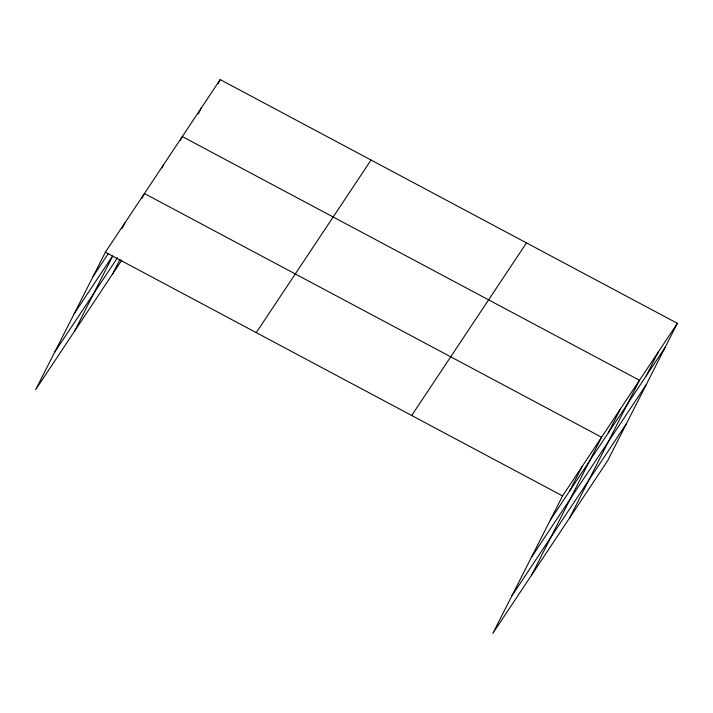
<?xml version="1.0" encoding="UTF-8"?>
<svg xmlns="http://www.w3.org/2000/svg" width="713" height="713" viewBox="0 0 713 713"><rect width="100%" height="100%" fill="white"/><g stroke="black" fill="none" stroke-linecap="round" stroke-linejoin="round"><path stroke-width="1.07" d="M677.35 323.319L562.557 495.918L492.817 633.394L607.601 460.794L677.35 323.319L220.183 79.606L105.399 252.206L35.65 389.681L121.727 260.254M121.968 228.668L124.909 222.866M74.678 331.001L112.69 256.083M141.967 198.357L144.427 193.526L601.585 437.238L531.845 574.714M161.896 167.947L163.366 165.042M112.565 274.042L120.051 259.282M180.344 140.434L182.305 136.566L639.472 380.279L569.723 517.754M198.303 113.893L201.244 108.082M218.223 83.474L220.183 79.606M569.803 490.767L582.075 466.578M608.26 432.943L620.524 408.754M646.138 375.983L658.411 351.794M93.127 276.394L108.367 253.471M74.161 313.782L112.574 256.012M54.616 352.302L117.476 257.785M256.261 332.632L371.054 160.033M411.695 415.492L526.488 242.892M550.284 520.107L665.077 347.498M531.319 557.495L646.112 384.886M511.782 596.006L626.575 423.406M105.399 252.206L562.557 495.918"/></g></svg>
